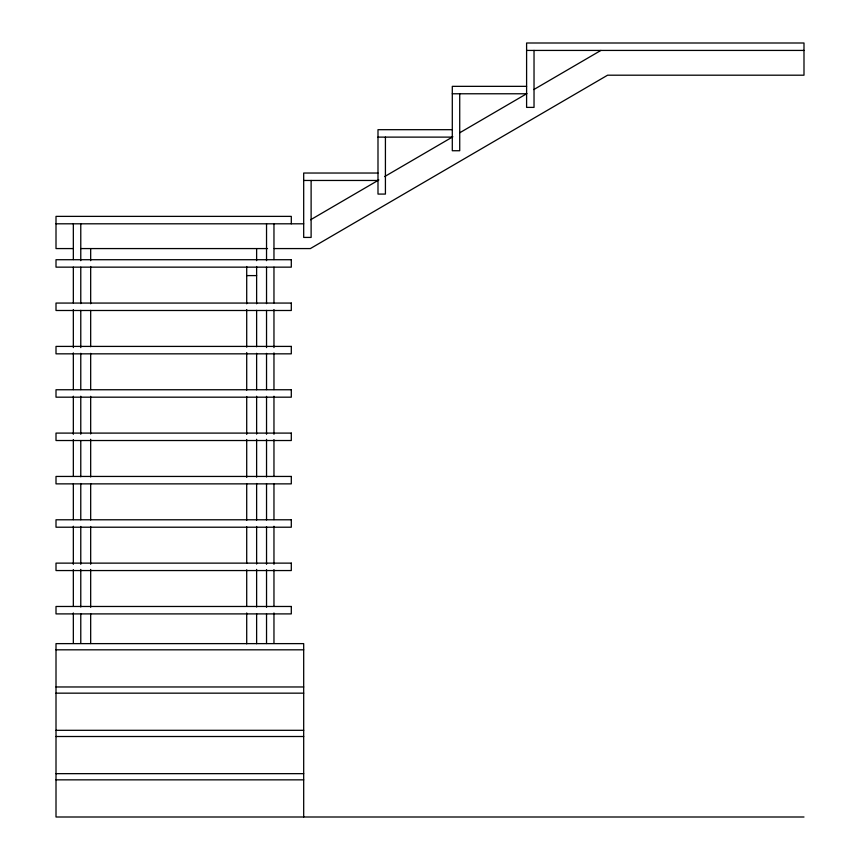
<?xml version="1.0" encoding="UTF-8"?>
<svg xmlns="http://www.w3.org/2000/svg" width="860" height="860" viewBox="0 0 860 860"><rect width="100%" height="100%" fill="white"/><g stroke="black" fill="none" stroke-linecap="round" stroke-linejoin="round"><path stroke-width="1.29" d="M310.621 219.762L378.851 179.955M384.635 176.579L452.865 136.783M459.81 132.73L526.879 93.611M533.823 89.558L600.904 50.428M526.6 50.428L803.992 50.428M526.6 86.344L452.296 86.344L452.296 150.737L459.724 150.737L459.724 93.772M452.296 93.772L526.6 93.772M452.296 129.688L377.991 129.688L377.991 194.08L385.42 194.08L385.42 137.116M377.991 137.116L452.296 137.116M377.991 173.032L303.688 173.032L303.688 237.424L311.116 237.424L311.116 180.46M303.688 180.46L377.991 180.46M56.008 223.804L303.688 223.804M72.95 248.572L56.008 248.572L56.008 216.376L291.303 216.376L291.303 223.804M80.775 248.572L267.535 248.572M274.232 248.572L310.374 248.572L607.59 75.196L803.992 75.196L803.992 43L526.6 43L526.6 107.392L534.028 107.392L534.028 50.428M246.712 275.598L256.624 275.598M56.008 649.816L303.688 649.816M56.008 686.968L303.688 686.968M56.008 693.16L303.688 693.16M56.008 730.312L303.688 730.312M56.008 736.504L303.688 736.504M56.008 773.656L303.688 773.656M56.008 779.848L303.688 779.848M803.992 817L56.008 817L56.008 643.624L303.688 643.624L303.688 817M273.964 223.804L273.964 259.58M273.964 267.148L273.964 302.924M273.964 309.546L273.964 347.59M273.964 352.89L273.964 389.612M273.964 396.234L273.964 434.279M273.964 439.578L273.964 476.3M273.964 483.868L273.964 519.644M273.964 526.266L273.964 564.311M273.964 569.61L273.964 606.332M273.964 612.954L273.964 643.043M266.536 223.804L266.536 260.666M266.536 267.148L266.536 303.655M266.536 310.374L266.536 347.59M266.536 353.363L266.536 389.634M266.536 396.352L266.536 434.279M266.536 439.342L266.536 476.956M266.536 483.675L266.536 519.945M266.536 526.653L266.536 564.311M266.536 569.642L266.536 607.267M266.536 613.9L266.536 643.538M256.624 248.572L256.624 260.655M256.624 266.493L256.624 303.806M256.624 310.331L256.624 346.795M256.624 353.288L256.624 389.784M256.624 396.245L256.624 434.117M256.624 439.288L256.624 477.117M256.624 483.503L256.624 520.106M256.624 526.46L256.624 564.074M256.624 569.417L256.624 607.009M256.624 613.717L256.624 643.699M246.712 266.493L246.712 303.806M246.712 309.579L246.712 347.16M246.712 352.535L246.712 390.117M246.712 396.503L246.712 434.418M246.712 439.492L246.712 477.375M246.712 483.825L246.712 520.332M246.712 526.814L246.712 563.289M246.712 569.804L246.712 606.246M246.712 612.954L246.712 643.828M90.676 248.572L90.676 260.666M90.676 266.493L90.676 303.773M90.676 310.374L90.676 346.709M90.676 353.363L90.676 389.644M90.676 396.352L90.676 433.967M90.676 439.288L90.676 476.956M90.676 483.567L90.676 519.945M90.676 526.503L90.676 564.278M90.676 569.438L90.676 607.267M90.676 613.717L90.676 643.538M80.775 223.804L80.775 260.655M80.775 267.148L80.775 303.612M80.775 310.331L80.775 347.59M80.775 353.288L80.775 389.612M80.775 396.245L80.775 434.279M80.775 440.524L80.775 476.784M80.775 483.503L80.775 519.752M80.775 526.46L80.775 564.311M80.775 569.417L80.775 607.009M80.775 613.717L80.775 643.248M73.337 223.804L73.337 259.58M73.337 267.148L73.337 302.924M73.337 309.546L73.337 347.59M73.337 352.89L73.337 389.612M73.337 396.234L73.337 434.279M73.337 439.578L73.337 476.3M73.337 483.868L73.337 519.644M73.337 526.266L73.337 564.311M73.337 569.61L73.337 606.332M73.337 612.954L73.337 643.043M291.303 259.72L56.008 259.72L56.008 267.148L291.303 267.148L291.303 259.72M291.303 303.064L56.008 303.064L56.008 310.492L291.303 310.492L291.303 303.064M291.303 346.408L56.008 346.408L56.008 353.836L291.303 353.836L291.303 346.408M291.303 389.752L56.008 389.752L56.008 397.18L291.303 397.18L291.303 389.752M291.303 433.096L56.008 433.096L56.008 440.524L291.303 440.524L291.303 433.096M291.303 476.44L56.008 476.44L56.008 483.868L291.303 483.868L291.303 476.44M291.303 519.784L56.008 519.784L56.008 527.212L291.303 527.212L291.303 519.784M291.303 563.128L56.008 563.128L56.008 570.556L291.303 570.556L291.303 563.128M291.303 606.472L56.008 606.472L56.008 613.9L291.303 613.9L291.303 606.472"/></g></svg>
